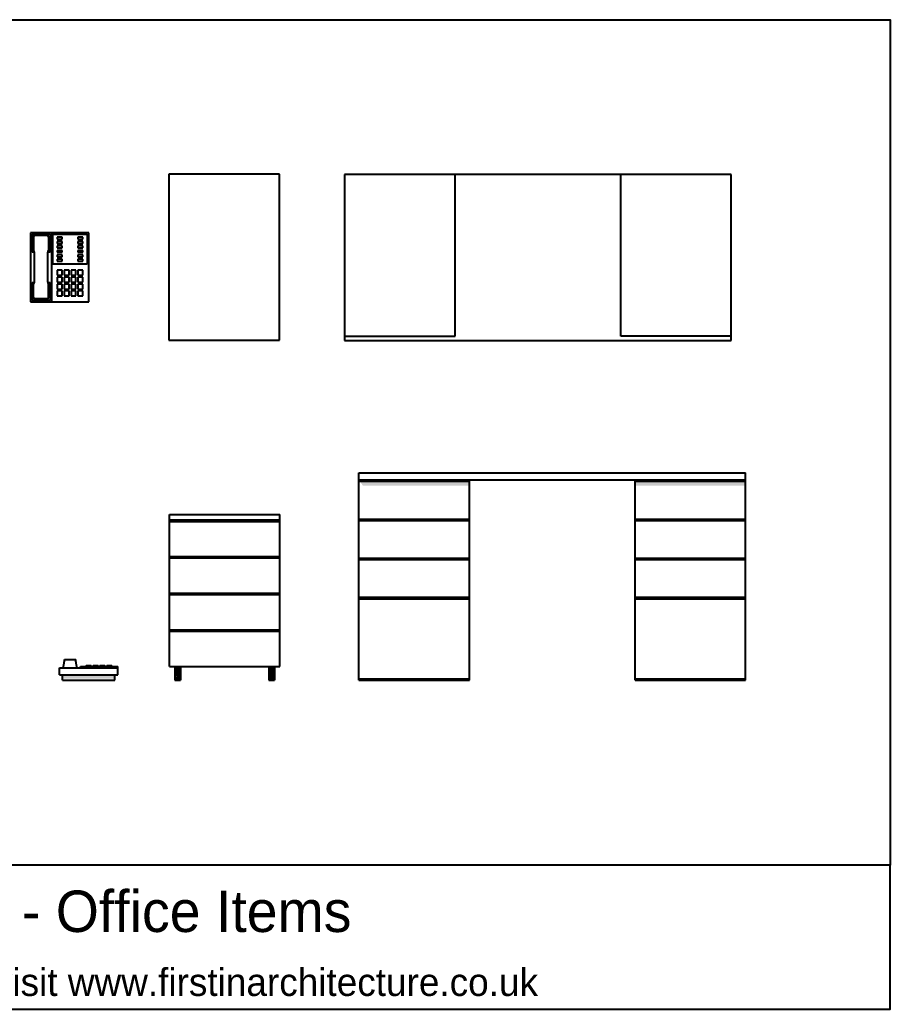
# Model space of a CAD drawing. Header units: millimetres. Extents: x 10441 to 16709, y -1420 to 2160.
# Drawn here: x 13559 to 16709, y -1420 to 2160 of the extents above; entities that cross this region are included whole.
import ezdxf

# ---------------------------------------------------------------- set-up
doc = ezdxf.new("R2010")
doc.units = ezdxf.units.MM
doc.header["$MEASUREMENT"] = 0
doc.layers.add('Hatch', color=7, linetype='Continuous')
doc.layers.add('TEXT', color=1, linetype='Continuous')
doc.styles.add('Century Gothic', font='Century Gothic Regular.ttf')

# ---------------------------------------------------------------- blocks, each defined once
blk = doc.blocks.new('phone')
for p, q in [((-105, 250), (-105, 0)), ((105, 250), (-105, 250)), ((105, 250), (-105, 250)), ((-105, 250), (-105, 0)), ((-100, 245), (-35, 245)), ((-100, 180), (-100, 245)), ((-95, 235), (-95, 186.9)), ((-45, 240), (-90, 240)), ((-40, 235), (-40, 186.9)), ((-35, 245), (-35, 180)), ((-30, 250), (-30, 0)), ((-25, 245), (100, 245)), ((-25, 136), (-25, 245)), ((-9, 233.7), (-9, 226.7)), ((9, 233.7), (-9, 233.7)), ((-9, 226.7), (9, 226.7)), ((-9, 217.8), (-9, 210.8)), ((9, 217.8), (-9, 217.8)), ((9, 226.7), (9, 233.7)), ((9, 210.8), (9, 217.8)), ((84, 233.7), (66, 233.7)), ((66, 233.7), (66, 226.7)), ((66, 226.7), (84, 226.7)), ((84, 217.8), (66, 217.8)), ((66, 217.8), (66, 210.8)), ((84, 226.7), (84, 233.7)), ((84, 210.8), (84, 217.8)), ((100, 245), (100, 136)), ((105, 0), (105, 250)), ((105, 0), (105, 250)), ((-91.5, 180), (-100, 180)), ((-93.5, 185), (-93.3, 185)), ((-93.3, 184.9), (-93.3, 185)), ((-93.2, 184.9), (-93.3, 184.9)), ((-93.1, 184.8), (-93.2, 184.9)), ((-92.9, 184.6), (-93.1, 184.8)), ((-92.8, 184.4), (-92.9, 184.6)), ((-92.6, 184.1), (-92.8, 184.4)), ((-92.5, 183.8), (-92.6, 184.1)), ((-92.3, 183.4), (-92.5, 183.8)), ((-92.2, 182.9), (-92.3, 183.4)), ((-92, 182.4), (-92.2, 182.9)), ((-91.9, 181.9), (-92, 182.4)), ((-91.8, 181.3), (-91.9, 181.9)), ((-91.6, 180.6), (-91.8, 181.3)), ((-91.5, 179.9), (-91.6, 180.6)), ((-91.4, 178.8), (-91.5, 179.9)), ((-43.5, 179.9), (-43.6, 178.8)), ((-43.4, 180.6), (-43.5, 179.9)), ((-35, 180), (-43.5, 180)), ((-43.2, 181.3), (-43.4, 180.6)), ((-43.1, 181.9), (-43.2, 181.3)), ((-43, 182.4), (-43.1, 181.9)), ((-42.8, 182.9), (-43, 182.4)), ((-42.7, 183.4), (-42.8, 182.9)), ((-42.5, 183.8), (-42.7, 183.4)), ((-42.4, 184.1), (-42.5, 183.8)), ((-42.2, 184.4), (-42.4, 184.1)), ((-42.1, 184.6), (-42.2, 184.4)), ((-41.9, 184.8), (-42.1, 184.6)), ((-41.8, 184.9), (-41.9, 184.8)), ((-41.7, 184.9), (-41.8, 184.9)), ((-41.5, 185), (-41.7, 185)), ((-41.7, 185), (-41.7, 184.9)), ((-9, 210.8), (9, 210.8)), ((-9, 201.9), (-9, 194.9)), ((9, 201.9), (-9, 201.9)), ((-9, 194.9), (9, 194.9)), ((-9, 186), (-9, 179)), ((9, 186), (-9, 186)), ((9, 194.9), (9, 201.9)), ((9, 179), (9, 186)), ((66, 210.8), (84, 210.8)), ((84, 201.9), (66, 201.9)), ((66, 201.9), (66, 194.9)), ((66, 194.9), (84, 194.9)), ((84, 186), (66, 186)), ((66, 186), (66, 179)), ((84, 194.9), (84, 201.9)), ((84, 179), (84, 186)), ((-91.2, 177.6), (-91.4, 178.8)), ((-91.1, 176.4), (-91.2, 177.6)), ((-91, 175.1), (-91.1, 176.4)), ((-90.9, 173.7), (-91, 175.1)), ((-90.9, 172.3), (-90.9, 173.7)), ((-90.9, 170.9), (-90.9, 172.3)), ((-90.9, 80), (-90.9, 170.9)), ((-44, 175.1), (-44.1, 173.7)), ((-44.1, 173.7), (-44.1, 172.3)), ((-44.1, 172.3), (-44.1, 170.9)), ((-44.1, 170.9), (-44.1, 80)), ((-43.9, 176.4), (-44, 175.1)), ((-43.8, 177.6), (-43.9, 176.4)), ((-43.6, 178.8), (-43.8, 177.6)), ((-9, 179), (9, 179)), ((-9, 170.1), (-9, 163.1)), ((9, 170.1), (-9, 170.1)), ((-9, 163.1), (9, 163.1)), ((-9, 154.2), (-9, 147.2)), ((9, 154.2), (-9, 154.2)), ((-9, 147.2), (9, 147.2)), ((9, 163.1), (9, 170.1)), ((9, 147.2), (9, 154.2)), ((66, 179), (84, 179)), ((84, 170.1), (66, 170.1)), ((66, 170.1), (66, 163.1)), ((66, 163.1), (84, 163.1)), ((84, 154.2), (66, 154.2)), ((66, 154.2), (66, 147.2)), ((66, 147.2), (84, 147.2)), ((84, 163.1), (84, 170.1)), ((84, 147.2), (84, 154.2)), ((100, 136), (-25, 136)), ((-9, 114), (-9, 96)), ((9, 114), (-9, 114)), ((9, 96), (9, 114)), ((34, 114), (16, 114)), ((16, 114), (16, 96)), ((34, 96), (34, 114)), ((59, 114), (41, 114)), ((41, 114), (41, 96)), ((59, 96), (59, 114)), ((66, 114), (66, 96)), ((84, 114), (66, 114)), ((84, 96), (84, 114)), ((-91.3, 71.6), (-91.2, 72.8)), ((-91.2, 72.8), (-91.1, 74)), ((-91.1, 74), (-91, 75.4)), ((-91, 75.4), (-90.9, 76.7)), ((-90.9, 79.5), (-90.9, 80)), ((-90.9, 78.1), (-90.9, 79.5)), ((-90.9, 76.7), (-90.9, 78.1)), ((-44.1, 80), (-44.1, 79.5)), ((-44.1, 79.5), (-44.1, 78.1)), ((-44.1, 78.1), (-44.1, 76.7)), ((-44.1, 76.7), (-44, 75.4)), ((-44, 75.4), (-43.9, 74)), ((-43.9, 74), (-43.8, 72.8)), ((-43.8, 72.8), (-43.7, 71.6)), ((-9, 96), (9, 96)), ((-9, 89), (-9, 71)), ((9, 89), (-9, 89)), ((9, 71), (9, 89)), ((16, 96), (34, 96)), ((34, 89), (16, 89)), ((16, 89), (16, 71)), ((34, 71), (34, 89)), ((41, 96), (59, 96)), ((59, 89), (41, 89)), ((41, 89), (41, 71)), ((59, 71), (59, 89)), ((66, 96), (84, 96)), ((66, 89), (66, 71)), ((84, 89), (66, 89)), ((84, 71), (84, 89)), ((-100, 5), (-100, 70)), ((-100, 70), (-91.5, 70)), ((-95, 15), (-95, 63.1)), ((-93.4, 65), (-93.3, 65)), ((-93.3, 65), (-93.3, 65.1)), ((-93.3, 65.1), (-93.2, 65.1)), ((-93.2, 65.1), (-93.1, 65.2)), ((-93.1, 65.2), (-93, 65.3)), ((-93, 65.3), (-92.8, 65.5)), ((-92.9, 65.5), (-92.7, 65.7)), ((-92.7, 65.7), (-92.5, 66.1)), ((-92.5, 66.1), (-92.4, 66.4)), ((-92.4, 66.4), (-92.2, 66.9)), ((-92.2, 66.9), (-92.1, 67.3)), ((-92.1, 67.3), (-92, 67.9)), ((-92, 67.9), (-91.8, 68.4)), ((-91.8, 68.4), (-91.7, 69.1)), ((-91.7, 69.1), (-91.6, 69.7)), ((-91.6, 69.7), (-91.5, 70.4)), ((-91.5, 70.4), (-91.3, 71.6)), ((-43.7, 71.6), (-43.5, 70.4)), ((-43.5, 70.4), (-43.4, 69.7)), ((-43.5, 70), (-35, 70)), ((-43.4, 69.7), (-43.3, 69.1)), ((-43.3, 69.1), (-43.2, 68.4)), ((-43.2, 68.4), (-43, 67.9)), ((-43, 67.9), (-42.9, 67.3)), ((-42.9, 67.3), (-42.8, 66.9)), ((-42.8, 66.9), (-42.6, 66.4)), ((-42.6, 66.4), (-42.5, 66.1)), ((-42.5, 66.1), (-42.3, 65.7)), ((-42.3, 65.7), (-42.1, 65.5)), ((-42.2, 65.5), (-42, 65.3)), ((-42, 65.3), (-41.9, 65.2)), ((-41.9, 65.2), (-41.8, 65.1)), ((-41.8, 65.1), (-41.7, 65.1)), ((-41.7, 65.1), (-41.7, 65)), ((-41.7, 65), (-41.6, 65)), ((-40, 15), (-40, 63.1)), ((-35, 70), (-35, 5)), ((-9, 71), (9, 71)), ((-9, 64), (-9, 46)), ((9, 64), (-9, 64)), ((-9, 46), (9, 46)), ((-9, 39), (-9, 21)), ((9, 39), (-9, 39)), ((9, 46), (9, 64)), ((9, 21), (9, 39)), ((16, 71), (34, 71)), ((34, 64), (16, 64)), ((16, 64), (16, 46)), ((16, 46), (34, 46)), ((34, 39), (16, 39)), ((16, 39), (16, 21)), ((34, 46), (34, 64)), ((34, 21), (34, 39)), ((41, 71), (59, 71)), ((59, 64), (41, 64)), ((41, 64), (41, 46)), ((41, 46), (59, 46)), ((59, 39), (41, 39)), ((41, 39), (41, 21)), ((59, 46), (59, 64)), ((59, 21), (59, 39)), ((66, 71), (84, 71)), ((66, 64), (66, 46)), ((84, 64), (66, 64)), ((66, 46), (84, 46)), ((66, 39), (66, 21)), ((84, 39), (66, 39)), ((84, 46), (84, 64)), ((84, 21), (84, 39)), ((-105, 0), (105, 0)), ((-105, 0), (105, 0)), ((-35, 5), (-100, 5)), ((-45, 10), (-90, 10)), ((-9, 21), (9, 21)), ((16, 21), (34, 21)), ((41, 21), (59, 21)), ((66, 21), (84, 21))]:
    blk.add_line(p, q)
for centre, radius, start, end in [((-90, 235), 5, 90, 180), ((-45, 235), 5, 0, 90), ((-93, 186.9), 2, 180, 255.0266), ((-42, 186.9), 2, 284.9734, 0), ((-93, 63.1), 2, 104.9734, 180), ((-42, 63.1), 2, 0, 75.0266), ((-90, 15), 5, 180, 270), ((-45, 15), 5, 270, 0)]:
    blk.add_arc(centre, radius, start, end)
blk = doc.blocks.new('under desk drawers')
for p, q in [((200, 600), (-200, 600)), ((-200, 600), (-200, 0)), ((200, 0), (200, 600)), ((-200, 0), (200, 0))]:
    blk.add_line(p, q)
blk = doc.blocks.new('desk')
for p, q in [((700, 600), (-700, 600)), ((-700, 600), (-700, 0)), ((-300, 15), (-300, 600)), ((300, 15), (300, 600)), ((700, 0), (700, 600)), ((-700, 15), (-300, 15)), ((-700, 0), (700, 0)), ((700, 15), (300, 15))]:
    blk.add_line(p, q)
blk = doc.blocks.new('phone ele')
at = {"layer": 'Hatch', "linetype": 'Continuous', "lineweight": 0, "ltscale": 10}
blk.add_hatch(color=253, dxfattribs=at).paths.add_polyline_path([(95, 20), (-95, 20), (-95, 5.9), (95, 5.9)])
at = {"ltscale": 10}
for p, q in [((-88.3, 73), (-89, 68.8)), ((-88, 74.9), (-88.3, 73)), ((-88, 74.9), (-47, 74.9)), ((-46.7, 73), (-47, 74.9)), ((-46, 68.8), (-46.7, 73)), ((-105, 45), (-30, 45)), ((-105, 20), (-105, 45)), ((-91.6, 54.3), (-93.2, 45)), ((-90.2, 62.4), (-91.6, 54.3)), ((-89, 68.8), (-90.2, 62.4)), ((-44.8, 62.4), (-46, 68.8)), ((-43.4, 54.3), (-44.8, 62.4)), ((-41.8, 45), (-43.4, 54.3)), ((-30, 50), (105, 50)), ((-30, 45), (-30, 50)), ((-30, 45), (105, 45)), ((-9, 53), (9, 53)), ((-9, 50), (-9, 53)), ((9, 50), (9, 53)), ((16, 53), (34, 53)), ((16, 50), (16, 53)), ((34, 50), (34, 53)), ((41, 53), (59, 53)), ((41, 50), (41, 53)), ((59, 50), (59, 53)), ((66, 53), (84, 53)), ((66, 50), (66, 53)), ((84, 50), (84, 53)), ((105, 45), (105, 50)), ((105, 20), (105, 45)), ((-105, 20), (105, 20)), ((-95, 0), (-95, 20)), ((-95, 0), (95, 0)), ((95, 0), (95, 20))]:
    blk.add_line(p, q, dxfattribs=at)
blk = doc.blocks.new('drawers ele')
at = {"layer": 'Hatch', "linetype": 'Continuous', "lineweight": 0, "ltscale": 10}
for points in [[(-40, 577.9), (-36.5, 572.9), (360, 572.9), (360, 577.9)], [(360, 445.4), (-40, 445.4), (-36.5, 440.4), (360, 440.4)], [(360, 312.9), (-40, 312.9), (-36.5, 307.9), (360, 307.9)], [(-40, 180.4), (-36.5, 175.4), (360, 175.4), (360, 180.4)], [(-20, 47.9), (-20, 47), (0, 47), (0, 47.9)], [(-20, 47), (-20, 44.6), (0, 44.6), (0, 47)], [(-20, 44.6), (-20, 40.6), (0, 40.6), (0, 44.6)], [(-20, 40.6), (-20, 35.4), (0, 35.4), (0, 40.6)], [(320, 47.9), (320, 47), (340, 47), (340, 47.9)], [(320, 47), (320, 44.6), (340, 44.6), (340, 47)], [(320, 44.6), (320, 40.6), (340, 40.6), (340, 44.6)], [(320, 40.6), (320, 35.4), (340, 35.4), (340, 40.6)], [(-20, 35.4), (-20, 29.4), (0, 29.4), (0, 35.4)], [(-20, 29.4), (-20, 22.9), (0, 22.9), (0, 29.4)], [(-20, 22.9), (-20, 19.6), (-17.7, 16.4), (0, 16.4), (0, 22.9)], [(-20, 10.4), (-20, 5.2), (0, 5.2), (0, 10.4)], [(-20, 5.2), (-20, 1.2), (0, 1.2), (0, 5.2)], [(-20, 1.2), (-20, -1.2), (0, -1.2), (0, 1.2)], [(0, 16.4), (-17.7, 16.4), (-13.5, 10.4), (0, 10.4)], [(320, 35.4), (320, 29.4), (340, 29.4), (340, 35.4)], [(320, 29.4), (320, 22.9), (340, 22.9), (340, 29.4)], [(320, 22.9), (320, 16.4), (340, 16.4), (340, 22.9)], [(320, 16.4), (320, 10.4), (340, 10.4), (340, 16.4)], [(320, 10.4), (320, 5.2), (340, 5.2), (340, 10.4)], [(320, 5.2), (320, 1.2), (340, 1.2), (340, 5.2)], [(320, 1.2), (320, -1.2), (340, -1.2), (340, 1.2)], [(-20, -1.2), (-20, -2.1), (0, -2.1), (0, -1.2)], [(320, -1.2), (320, -2.1), (340, -2.1), (340, -1.2)]]:
    blk.add_hatch(color=253, dxfattribs=at).paths.add_polyline_path(points)
at = {"ltscale": 10}
for p, q in [((-40, 597.9), (360, 597.9)), ((-40, 577.9), (-40, 597.9)), ((-40, 572.9), (-40, 577.9)), ((-40, 577.9), (360, 577.9)), ((-40, 572.9), (360, 572.9)), ((-40, 445.4), (-40, 572.9)), ((360, 577.9), (360, 597.9)), ((360, 572.9), (360, 577.9)), ((360, 445.4), (360, 572.9)), ((-40, 440.4), (-40, 445.4)), ((-40, 445.4), (360, 445.4)), ((-40, 440.4), (360, 440.4)), ((-40, 312.9), (-40, 440.4)), ((360, 440.4), (360, 445.4)), ((360, 312.9), (360, 440.4)), ((-40, 307.9), (-40, 312.9)), ((-40, 312.9), (360, 312.9)), ((-40, 307.9), (360, 307.9)), ((-40, 180.4), (-40, 307.9)), ((360, 307.9), (360, 312.9)), ((360, 180.4), (360, 307.9)), ((-40, 175.4), (-40, 180.4)), ((-40, 180.4), (360, 180.4)), ((360, 175.4), (360, 180.4)), ((-40, 175.4), (360, 175.4)), ((-40, 47.9), (-40, 175.4)), ((360, 47.9), (360, 175.4)), ((-40, 47.9), (360, 47.9)), ((-20, 47.9), (-20, 47)), ((-20, 47), (-20, 44.6)), ((-20, 44.6), (-20, 40.6)), ((-20, 40.6), (-20, 35.4)), ((0, 47.9), (0, 47)), ((0, 47), (0, 44.6)), ((0, 44.6), (0, 40.6)), ((0, 40.6), (0, 35.4)), ((320, 47.9), (320, 47)), ((320, 47), (320, 44.6)), ((320, 44.6), (320, 40.6)), ((320, 40.6), (320, 35.4)), ((340, 47.9), (340, 47)), ((340, 47), (340, 44.6)), ((340, 44.6), (340, 40.6)), ((340, 40.6), (340, 35.4)), ((-20, 35.4), (-20, 29.4)), ((-20, 29.4), (-20, 22.9)), ((-20, 22.9), (-20, 16.4)), ((-20, 16.4), (-20, 10.4)), ((-20, 10.4), (-20, 5.2)), ((-20, 5.2), (-20, 1.2)), ((-20, 1.2), (-20, -1.2)), ((0, 35.4), (0, 29.4)), ((0, 29.4), (0, 22.9)), ((0, 22.9), (0, 16.4)), ((0, 16.4), (0, 10.4)), ((0, 10.4), (0, 5.2)), ((0, 5.2), (0, 1.2)), ((0, 1.2), (0, -1.2)), ((320, 35.4), (320, 29.4)), ((320, 29.4), (320, 22.9)), ((320, 22.9), (320, 16.4)), ((320, 16.4), (320, 10.4)), ((320, 10.4), (320, 5.2)), ((320, 5.2), (320, 1.2)), ((320, 1.2), (320, -1.2)), ((340, 35.4), (340, 29.4)), ((340, 29.4), (340, 22.9)), ((340, 22.9), (340, 16.4)), ((340, 16.4), (340, 10.4)), ((340, 10.4), (340, 5.2)), ((340, 5.2), (340, 1.2)), ((340, 1.2), (340, -1.2)), ((-20, -1.2), (-20, -2.1)), ((-20, -2.1), (0, -2.1)), ((0, -1.2), (0, -2.1)), ((320, -1.2), (320, -2.1)), ((320, -2.1), (340, -2.1)), ((340, -1.2), (340, -2.1))]:
    blk.add_line(p, q, dxfattribs=at)
blk = doc.blocks.new('desk ele')
at = {"layer": 'Hatch', "linetype": 'Continuous', "lineweight": 0, "ltscale": 10}
for points in [[(200, 725), (-200, 725), (-196.5, 720), (200, 720)], [(-196.5, 720), (-185, 703.8), (200, 703.8), (200, 720)], [(800, 725), (800, 720), (1200, 720), (1200, 725)], [(800, 720), (800, 703.8), (1200, 703.8), (1200, 720)], [(200, 583.3), (-200, 583.3), (-196.5, 578.3), (200, 578.3)], [(800, 583.3), (803.5, 578.3), (1200, 578.3), (1200, 583.3)], [(-200, 441.7), (-196.5, 436.7), (200, 436.7), (200, 441.7)], [(800, 441.7), (803.5, 436.7), (1200, 436.7), (1200, 441.7)], [(200, 300), (-200, 300), (-196.5, 295), (200, 295)], [(1200, 300), (800, 300), (803.5, 295), (1200, 295)], [(-200, 5), (-196.5, 0), (200, 0), (200, 5)], [(1200, 5), (800, 5), (803.5, 0), (1200, 0)]]:
    blk.add_hatch(color=253, dxfattribs=at).paths.add_polyline_path(points)
at = {"ltscale": 10}
for p, q in [((-200, 750), (1200, 750)), ((-200, 725), (-200, 750)), ((-200, 720), (-200, 725)), ((-200, 725), (1200, 725)), ((-200, 720), (200, 720)), ((-200, 583.3), (-200, 720)), ((200, 720), (200, 725)), ((200, 583.3), (200, 720)), ((800, 720), (800, 725)), ((800, 720), (1200, 720)), ((800, 583.3), (800, 720)), ((1200, 725), (1200, 750)), ((1200, 720), (1200, 725)), ((1200, 583.3), (1200, 720)), ((-200, 583.3), (200, 583.3)), ((-200, 578.3), (-200, 583.3)), ((-200, 578.3), (200, 578.3)), ((-200, 441.7), (-200, 578.3)), ((200, 578.3), (200, 583.3)), ((200, 441.7), (200, 578.3)), ((800, 583.3), (1200, 583.3)), ((800, 578.3), (800, 583.3)), ((800, 578.3), (1200, 578.3)), ((800, 441.7), (800, 578.3)), ((1200, 578.3), (1200, 583.3)), ((1200, 441.7), (1200, 578.3)), ((-200, 441.7), (200, 441.7)), ((-200, 436.7), (-200, 441.7)), ((-200, 436.7), (200, 436.7)), ((-200, 300), (-200, 436.7)), ((200, 436.7), (200, 441.7)), ((200, 300), (200, 436.7)), ((800, 441.7), (1200, 441.7)), ((800, 436.7), (800, 441.7)), ((800, 436.7), (1200, 436.7)), ((800, 300), (800, 436.7)), ((1200, 436.7), (1200, 441.7)), ((1200, 300), (1200, 436.7)), ((-200, 300), (200, 300)), ((-200, 295), (-200, 300)), ((-200, 295), (200, 295)), ((-200, 5), (-200, 295)), ((200, 295), (200, 300)), ((200, 5), (200, 295)), ((800, 300), (1200, 300)), ((800, 295), (800, 300)), ((800, 295), (1200, 295)), ((800, 5), (800, 295)), ((1200, 295), (1200, 300)), ((1200, 5), (1200, 295)), ((-200, 5), (200, 5)), ((-200, 0), (-200, 5)), ((-200, 0), (200, 0)), ((200, 0), (200, 5)), ((800, 5), (1200, 5)), ((800, 0), (800, 5)), ((800, 0), (1200, 0)), ((1200, 0), (1200, 5))]:
    blk.add_line(p, q, dxfattribs=at)

msp = doc.modelspace()

# ---------------------------------------------------------------- linework, layer by layer
msp.add_lwpolyline([(10440.5, 2160), (16709.4, 2160), (16709.4, -899), (10440.5, -899)], close=True)
at = {"layer": 'TEXT'}
msp.add_lwpolyline([(10440.5, -1420.5), (16709.4, -1420.5), (16709.4, -899), (10440.5, -899)], close=True, dxfattribs=at)

# ---------------------------------------------------------------- block references
for name, p in [('under desk drawers', (14298.9, 1000.8)), ('desk', (15434.3, 999.8)), ('phone', (13703.4, 1139.6)), ('desk ele', (14986.2, -230)), ('drawers ele', (14140.4, -227.9)), ('phone ele', (13808.3, -230))]:
    msp.add_blockref(name, p)

# ---------------------------------------------------------------- texts
at = {"layer": 'TEXT', "attachment_point": 1, "style": 'Century Gothic'}
for s, insert, char_height in [('First In Architecture - CAD Blocks - Office Items', (10524, -991.1), 150), ('For more blocks visit www.firstinarchitecture.co.uk', (12469.7, -1272.6), 100)]:
    msp.add_mtext_dynamic_manual_height_columns(s, width=8770.547, gutter_width=1, heights=[0], dxfattribs=dict(at, insert=insert, char_height=char_height))

doc.saveas('drawing.dxf')
